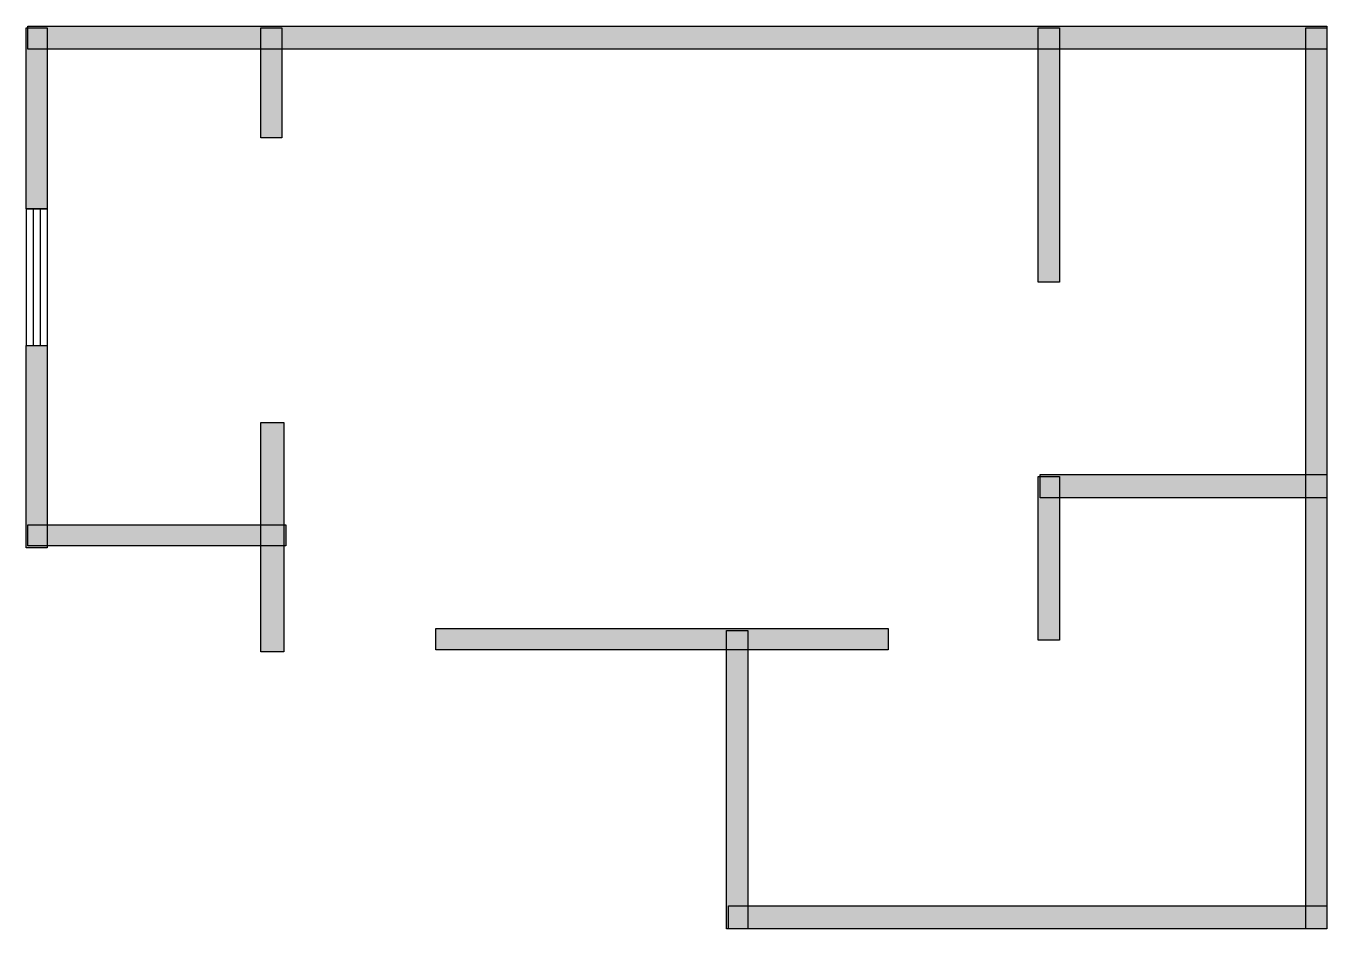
# Model space of a CAD drawing. Header units: millimetres. Extents: x 9 to 5958, y 0 to 4127.
import ezdxf

# ---------------------------------------------------------------- set-up
doc = ezdxf.new("R2010")
doc.units = ezdxf.units.MM
doc.layers.add('WALL', color=7, linetype='Continuous')
doc.layers.add('WINDOW', color=5, linetype='Continuous')

msp = doc.modelspace()

# ---------------------------------------------------------------- hatches: boundary and pattern name
at = {"layer": 'WALL'}
h = msp.add_hatch(color=256, dxfattribs=at)
h.dxf.hatch_style = 1
h.paths.add_polyline_path([(8.8, 4118.4), (105.6, 4118.4), (105.6, 3291.2), (8.8, 3291.2)])
h = msp.add_hatch(color=256, dxfattribs=at)
h.dxf.hatch_style = 1
h.paths.add_polyline_path([(17.6, 4127.2), (5957.6, 4127.2), (5957.6, 4021.6), (17.6, 4021.6)])
h = msp.add_hatch(color=256, dxfattribs=at)
h.dxf.hatch_style = 1
h.paths.add_polyline_path([(1082.4, 4118.4), (1179.2, 4118.4), (1179.2, 3616.8), (1082.4, 3616.8)])
h = msp.add_hatch(color=256, dxfattribs=at)
h.dxf.hatch_style = 1
h.paths.add_polyline_path([(4637.6, 4118.4), (4734.4, 4118.4), (4734.4, 2956.8), (4637.6, 2956.8)])
h = msp.add_hatch(color=256, dxfattribs=at)
h.dxf.hatch_style = 1
h.paths.add_polyline_path([(5860.8, 4118.4), (5957.6, 4118.4), (5957.6, 0), (5860.8, 0)])
h = msp.add_hatch(color=256, dxfattribs=at)
h.dxf.hatch_style = 1
h.paths.add_polyline_path([(8.8, 2666.4), (105.6, 2666.4), (105.6, 1742.4), (8.8, 1742.4)])
h = msp.add_hatch(color=256, dxfattribs=at)
h.dxf.hatch_style = 1
h.paths.add_polyline_path([(1082.4, 2314.4), (1188, 2314.4), (1188, 1267.2), (1082.4, 1267.2)])
h = msp.add_hatch(color=256, dxfattribs=at)
h.dxf.hatch_style = 1
h.paths.add_polyline_path([(4637.6, 2068), (4734.4, 2068), (4734.4, 1320), (4637.6, 1320)])
h = msp.add_hatch(color=256, dxfattribs=at)
h.dxf.hatch_style = 1
h.paths.add_polyline_path([(4646.4, 2076.8), (5957.6, 2076.8), (5957.6, 1971.2), (4646.4, 1971.2)])
h = msp.add_hatch(color=256, dxfattribs=at)
h.dxf.hatch_style = 1
h.paths.add_polyline_path([(17.6, 1848), (1196.8, 1848), (1196.8, 1751.2), (17.6, 1751.2)])
h = msp.add_hatch(color=256, dxfattribs=at)
h.dxf.hatch_style = 1
h.paths.add_polyline_path([(1883.2, 1372.8), (3951.2, 1372.8), (3951.2, 1276), (1883.2, 1276)])
h = msp.add_hatch(color=256, dxfattribs=at)
h.dxf.hatch_style = 1
h.paths.add_polyline_path([(3212, 1364), (3308.8, 1364), (3308.8, 0), (3212, 0)])
h = msp.add_hatch(color=256, dxfattribs=at)
h.dxf.hatch_style = 1
h.paths.add_polyline_path([(3220.8, 105.6), (5957.6, 105.6), (5957.6, 0), (3220.8, 0)])

# ---------------------------------------------------------------- linework, layer by layer
for points in [[(8.8, 4118.4), (105.6, 4118.4), (105.6, 3291.2), (8.8, 3291.2)], [(17.6, 4127.2), (5957.6, 4127.2), (5957.6, 4021.6), (17.6, 4021.6)], [(1082.4, 4118.4), (1179.2, 4118.4), (1179.2, 3616.8), (1082.4, 3616.8)], [(4637.6, 4118.4), (4734.4, 4118.4), (4734.4, 2956.8), (4637.6, 2956.8)], [(5860.8, 4118.4), (5957.6, 4118.4), (5957.6, 0), (5860.8, 0)], [(8.8, 2666.4), (105.6, 2666.4), (105.6, 1742.4), (8.8, 1742.4)], [(1082.4, 2314.4), (1188, 2314.4), (1188, 1267.2), (1082.4, 1267.2)], [(4637.6, 2068), (4734.4, 2068), (4734.4, 1320), (4637.6, 1320)], [(4646.4, 2076.8), (5957.6, 2076.8), (5957.6, 1971.2), (4646.4, 1971.2)], [(17.6, 1848), (1196.8, 1848), (1196.8, 1751.2), (17.6, 1751.2)], [(1883.2, 1372.8), (3951.2, 1372.8), (3951.2, 1276), (1883.2, 1276)], [(3212, 1364), (3308.8, 1364), (3308.8, 0), (3212, 0)], [(3220.8, 105.6), (5957.6, 105.6), (5957.6, 0), (3220.8, 0)]]:
    msp.add_lwpolyline(points, close=True, dxfattribs=at)
at = {"layer": 'WINDOW'}
for p, q in [((8.8, 3291.2), (8.8, 2666.4)), ((8.8, 3291.2), (105.6, 3291.2)), ((41.1, 3291.2), (41.1, 2666.4)), ((73.3, 3291.2), (73.3, 2666.4)), ((105.6, 3291.2), (105.6, 2666.4)), ((8.8, 2666.4), (105.6, 2666.4))]:
    msp.add_line(p, q, dxfattribs=at)

doc.saveas('drawing.dxf')
